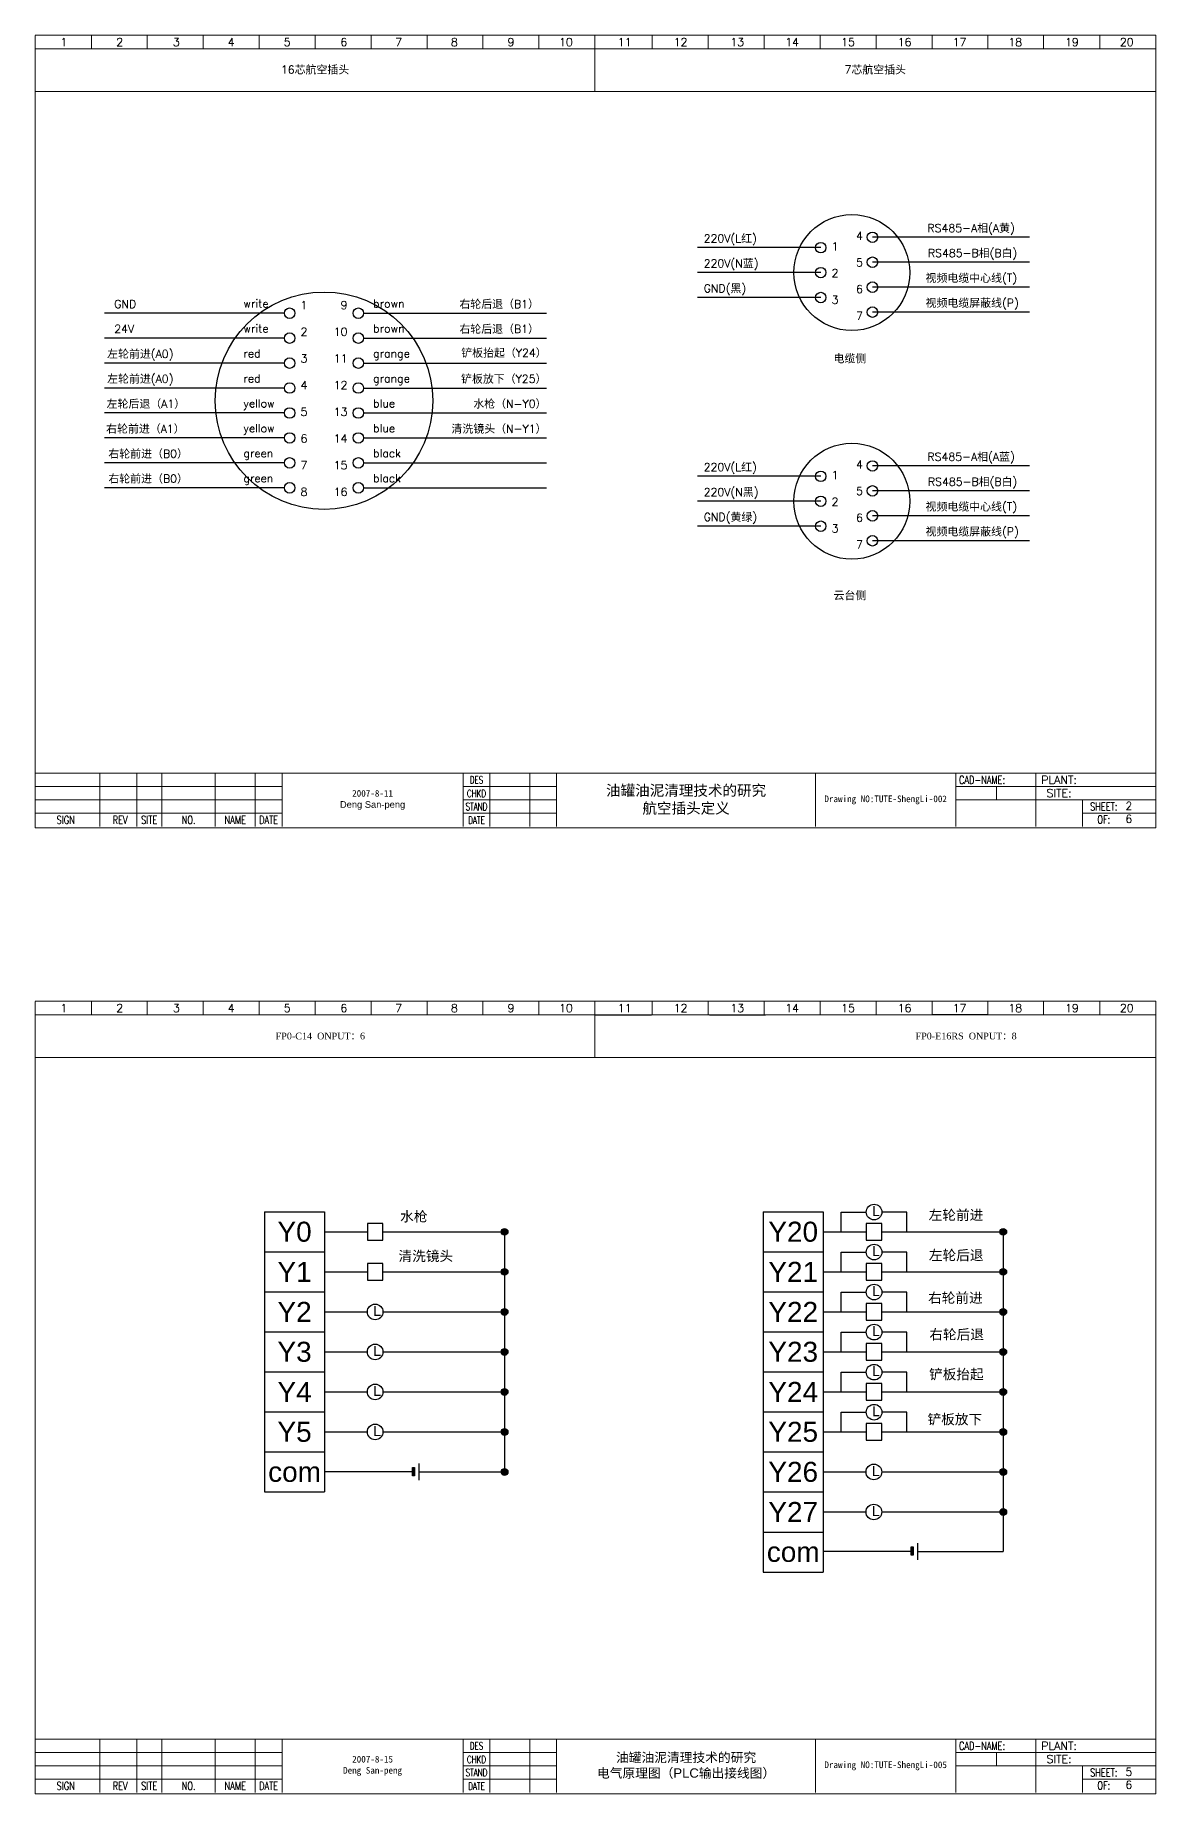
# Model space of a CAD drawing. Header units: millimetres. Extents: x 1552 to 2898, y -96 to 563.
# Drawn here: x 2008 to 2428, y -96 to 563 of the extents above; entities that cross this region are included whole.
import ezdxf
from ezdxf.enums import TextEntityAlignment as Align

# ---------------------------------------------------------------- set-up
doc = ezdxf.new("R2010")
doc.units = ezdxf.units.MM
doc.header["$LTSCALE"] = 5
doc.layers.get('0').update_dxf_attribs({"lineweight": 15})
doc.layers.add('1轮廓实线层', color=7, linetype='Continuous')
doc.layers.add('2', color=4, linetype='Continuous', lineweight=15)
doc.styles.add('HZ0', font='TXT.SHX', dxfattribs={"width": 0.75, "bigfont": 'gbcbig.shx'})
doc.styles.add('ROMANC', font='ROMANC', dxfattribs={"height": 4})
doc.styles.get("Standard").update_dxf_attribs({"font": 'SimSun.ttf', "height": 2.5})
doc.styles.add('W1', font='ROMANC')
doc.styles.add('ZHOU', font='ROMANS.SHX', dxfattribs={"height": 3})

msp = doc.modelspace()

# ---------------------------------------------------------------- hatches: boundary and pattern name
at = {"layer": '1轮廓实线层'}
h = msp.add_hatch(color=256, dxfattribs=at)
h.paths.add_polyline_path([(2184.75, 114.97), (2182.21, 114.97, -1)])
h.paths.add_polyline_path([(2184.75, 114.97, -0.414214), (2183.48, 113.7), (2183.48, 114.97)])
h.paths.add_polyline_path([(2183.48, 113.7, -0.414214), (2182.21, 114.97), (2183.48, 114.97)])
h = msp.add_hatch(color=256, dxfattribs=at)
h.paths.add_polyline_path([(2371.65, 114.97), (2369.1, 114.97, -1)])
h.paths.add_polyline_path([(2371.65, 114.97, -0.414214), (2370.38, 113.7), (2370.38, 114.97)])
h.paths.add_polyline_path([(2370.38, 113.7, -0.414214), (2369.1, 114.97), (2370.38, 114.97)])
h = msp.add_hatch(color=256, dxfattribs=at)
h.paths.add_polyline_path([(2184.75, 99.97), (2182.21, 99.97, -1)])
h.paths.add_polyline_path([(2184.75, 99.97, -0.414214), (2183.48, 98.7), (2183.48, 99.97)])
h.paths.add_polyline_path([(2183.48, 98.7, -0.414214), (2182.21, 99.97), (2183.48, 99.97)])
h = msp.add_hatch(color=256, dxfattribs=at)
h.paths.add_polyline_path([(2371.65, 99.97), (2369.1, 99.97, -1)])
h.paths.add_polyline_path([(2371.65, 99.97, -0.414214), (2370.38, 98.7), (2370.38, 99.97)])
h.paths.add_polyline_path([(2370.38, 98.7, -0.414214), (2369.1, 99.97), (2370.38, 99.97)])
h = msp.add_hatch(color=256, dxfattribs=at)
h.paths.add_polyline_path([(2184.75, 84.97), (2182.21, 84.97, -1)])
h.paths.add_polyline_path([(2184.75, 84.97, -0.414214), (2183.48, 83.7), (2183.48, 84.97)])
h.paths.add_polyline_path([(2183.48, 83.7, -0.414214), (2182.21, 84.97), (2183.48, 84.97)])
h = msp.add_hatch(color=256, dxfattribs=at)
h.paths.add_polyline_path([(2371.65, 84.97), (2369.1, 84.97, -1)])
h.paths.add_polyline_path([(2371.65, 84.97, -0.414214), (2370.38, 83.7), (2370.38, 84.97)])
h.paths.add_polyline_path([(2370.38, 83.7, -0.414214), (2369.1, 84.97), (2370.38, 84.97)])
h = msp.add_hatch(color=256, dxfattribs=at)
h.paths.add_polyline_path([(2184.75, 69.97), (2182.21, 69.97, -1)])
h.paths.add_polyline_path([(2184.75, 69.97, -0.414214), (2183.48, 68.7), (2183.48, 69.97)])
h.paths.add_polyline_path([(2183.48, 68.7, -0.414214), (2182.21, 69.97), (2183.48, 69.97)])
h = msp.add_hatch(color=256, dxfattribs=at)
h.paths.add_polyline_path([(2371.65, 69.97), (2369.1, 69.97, -1)])
h.paths.add_polyline_path([(2371.65, 69.97, -0.414214), (2370.38, 68.7), (2370.38, 69.97)])
h.paths.add_polyline_path([(2370.38, 68.7, -0.414214), (2369.1, 69.97), (2370.38, 69.97)])
h = msp.add_hatch(color=256, dxfattribs=at)
h.paths.add_polyline_path([(2184.75, 54.97), (2182.21, 54.97, -1)])
h.paths.add_polyline_path([(2184.75, 54.97, -0.414214), (2183.48, 53.7), (2183.48, 54.97)])
h.paths.add_polyline_path([(2183.48, 53.7, -0.414214), (2182.21, 54.97), (2183.48, 54.97)])
h = msp.add_hatch(color=256, dxfattribs=at)
h.paths.add_polyline_path([(2371.65, 54.97), (2369.1, 54.97, -1)])
h.paths.add_polyline_path([(2371.65, 54.97, -0.414214), (2370.38, 53.7), (2370.38, 54.97)])
h.paths.add_polyline_path([(2370.38, 53.7, -0.414214), (2369.1, 54.97), (2370.38, 54.97)])
h = msp.add_hatch(color=256, dxfattribs=at)
h.paths.add_polyline_path([(2184.75, 39.97), (2182.21, 39.97, -1)])
h.paths.add_polyline_path([(2184.75, 39.97, -0.414214), (2183.48, 38.7), (2183.48, 39.97)])
h.paths.add_polyline_path([(2183.48, 38.7, -0.414214), (2182.21, 39.97), (2183.48, 39.97)])
h = msp.add_hatch(color=256, dxfattribs=at)
h.paths.add_polyline_path([(2371.65, 39.97), (2369.1, 39.97, -1)])
h.paths.add_polyline_path([(2371.65, 39.97, -0.414214), (2370.38, 38.7), (2370.38, 39.97)])
h.paths.add_polyline_path([(2370.38, 38.7, -0.414214), (2369.1, 39.97), (2370.38, 39.97)])
for points in [[(2149.78, 26.65), (2148.99, 26.65), (2148.99, 23.57), (2149.78, 23.57)], [(2336.67, -3.13), (2335.88, -3.13), (2335.88, -6.22), (2336.67, -6.22)]]:
    msp.add_hatch(color=256, dxfattribs=at).paths.add_polyline_path(points)
h = msp.add_hatch(color=256, dxfattribs=at)
h.paths.add_polyline_path([(2184.75, 24.97), (2182.21, 24.97, -1)])
h.paths.add_polyline_path([(2184.75, 24.97, -0.414214), (2183.48, 23.7), (2183.48, 24.97)])
h.paths.add_polyline_path([(2183.48, 23.7, -0.414214), (2182.21, 24.97), (2183.48, 24.97)])
h = msp.add_hatch(color=256, dxfattribs=at)
h.paths.add_polyline_path([(2371.65, 24.97), (2369.1, 24.97, -1)])
h.paths.add_polyline_path([(2371.65, 24.97, -0.414214), (2370.38, 23.7), (2370.38, 24.97)])
h.paths.add_polyline_path([(2370.38, 23.7, -0.414214), (2369.1, 24.97), (2370.38, 24.97)])
h = msp.add_hatch(color=256, dxfattribs=at)
h.paths.add_polyline_path([(2371.65, 9.97), (2369.1, 9.97, -1)])
h.paths.add_polyline_path([(2371.65, 9.97, -0.414214), (2370.38, 8.7), (2370.38, 9.97)])
h.paths.add_polyline_path([(2370.38, 8.7, -0.414214), (2369.1, 9.97), (2370.38, 9.97)])

# ---------------------------------------------------------------- linework, layer by layer
at = {"color": 0}
for p, q in [((2427.56, 563.48), (2007.56, 563.48)), ((2375.06, 286.85), (2382.56, 286.85)), ((2427.56, 201.44), (2007.56, 201.44)), ((2375.06, -75.18), (2382.56, -75.18))]:
    msp.add_line(p, q, dxfattribs=at)
at = {"linetype": 'Continuous'}
for p, q in [((2028.6, 563.44), (2028.6, 558.38)), ((2049.57, 558.33), (2049.57, 563.44)), ((2070.55, 563.44), (2070.55, 558.38)), ((2091.52, 563.44), (2091.52, 558.33)), ((2112.49, 563.44), (2112.49, 558.33)), ((2133.46, 563.44), (2133.46, 558.38)), ((2154.44, 563.44), (2154.44, 558.38)), ((2175.3, 563.44), (2175.3, 558.33)), ((2196.33, 563.44), (2196.33, 558.33)), ((2217.35, 563.45), (2217.35, 542.38)), ((2238.82, 563.44), (2238.82, 558.38)), ((2259.79, 558.33), (2259.79, 563.44)), ((2280.76, 563.44), (2280.76, 558.38)), ((2301.73, 563.44), (2301.73, 558.33)), ((2322.71, 563.44), (2322.71, 558.38)), ((2343.68, 563.44), (2343.68, 558.38)), ((2364.65, 563.44), (2364.65, 558.38)), ((2385.52, 563.44), (2385.52, 558.38)), ((2406.54, 563.44), (2406.54, 558.38)), ((2028.6, 201.41), (2028.6, 196.34)), ((2049.57, 196.29), (2049.57, 201.41)), ((2070.55, 201.41), (2070.55, 196.34)), ((2091.52, 201.41), (2091.52, 196.34)), ((2112.49, 201.41), (2112.49, 196.34)), ((2133.46, 201.41), (2133.46, 196.34)), ((2154.44, 201.41), (2154.44, 196.34)), ((2175.3, 201.41), (2175.3, 196.29)), ((2196.33, 201.41), (2196.33, 196.34)), ((2217.35, 201.41), (2217.35, 180.34)), ((2238.82, 201.41), (2238.82, 196.34)), ((2259.79, 196.34), (2259.79, 201.41)), ((2280.76, 201.41), (2280.76, 196.34)), ((2301.73, 201.41), (2301.73, 196.34)), ((2322.71, 201.41), (2322.71, 196.34)), ((2343.68, 201.41), (2343.68, 196.34)), ((2364.65, 201.41), (2364.65, 196.34)), ((2385.52, 201.41), (2385.52, 196.29)), ((2406.54, 201.41), (2406.54, 196.34))]:
    msp.add_line(p, q, dxfattribs=at)
at = {"layer": '1轮廓实线层'}
for p, q in [((2301.97, 483.84), (2255.83, 483.84)), ((2380.18, 487.73), (2321.35, 487.73)), ((2380.18, 478.38), (2321.35, 478.38)), ((2301.97, 474.49), (2255.83, 474.49)), ((2380.18, 469.03), (2321.35, 469.03)), ((2301.97, 465.14), (2255.83, 465.14)), ((2100.96, 459.27), (2033.54, 459.27)), ((2130.65, 459.27), (2199.2, 459.27)), ((2380.18, 459.68), (2321.35, 459.68)), ((2100.96, 449.92), (2033.54, 449.92)), ((2130.65, 449.92), (2199.2, 449.92)), ((2100.96, 440.57), (2033.54, 440.57)), ((2092.57, 440.57), (2046.43, 440.57)), ((2130.65, 440.57), (2186.32, 440.57)), ((2140.17, 440.57), (2199.2, 440.57)), ((2100.96, 431.22), (2033.54, 431.22)), ((2130.65, 431.22), (2199.2, 431.22)), ((2100.96, 421.87), (2033.54, 421.87)), ((2092.57, 421.87), (2046.43, 421.87)), ((2130.65, 421.87), (2186.32, 421.87)), ((2140.17, 421.87), (2199.2, 421.87)), ((2100.96, 412.52), (2033.54, 412.52)), ((2130.65, 412.52), (2199.2, 412.52)), ((2100.96, 403.17), (2033.54, 403.17)), ((2092.57, 403.17), (2046.43, 403.17)), ((2130.65, 403.17), (2186.32, 403.17)), ((2140.17, 403.17), (2199.2, 403.17)), ((2301.97, 398.14), (2255.83, 398.14)), ((2380.18, 402.03), (2321.35, 402.03)), ((2100.96, 393.82), (2033.54, 393.82)), ((2130.65, 393.82), (2199.2, 393.82)), ((2380.18, 392.68), (2321.35, 392.68)), ((2301.97, 388.79), (2255.83, 388.79)), ((2380.18, 383.33), (2321.35, 383.33)), ((2301.97, 379.44), (2255.83, 379.44)), ((2380.18, 373.98), (2321.35, 373.98)), ((2217.53, 196.34), (2238.55, 196.34)), ((2217.53, 196.34), (2238.55, 196.34)), ((2260.24, 196.34), (2281.26, 196.34)), ((2343.68, 196.39), (2364.69, 196.39)), ((2093.52, 122.47), (2093.52, 62.47)), ((2093.52, 122.47), (2116.02, 122.47)), ((2116.02, 122.47), (2116.02, 17.47)), ((2280.41, 122.47), (2302.91, 122.47)), ((2280.41, 122.47), (2280.41, 62.47)), ((2302.91, 122.47), (2302.91, -12.53)), ((2309.57, 114.97), (2309.57, 122.38)), ((2309.57, 122.38), (2319.03, 122.38)), ((2334.19, 122.38), (2324.89, 122.38)), ((2334.19, 114.97), (2334.19, 122.38)), ((2116.02, 114.97), (2132.05, 114.97)), ((2137.91, 114.97), (2183.48, 114.97)), ((2183.48, 116.24), (2183.48, 55.19)), ((2302.91, 114.97), (2318.95, 114.97)), ((2324.81, 114.97), (2370.38, 114.97)), ((2370.38, 116.24), (2370.38, 55.19)), ((2093.52, 107.47), (2116.02, 107.47)), ((2280.41, 107.47), (2302.91, 107.47)), ((2309.57, 107.38), (2319.03, 107.38)), ((2309.57, 99.97), (2309.57, 107.38)), ((2334.19, 107.38), (2324.89, 107.38)), ((2334.19, 99.97), (2334.19, 107.38)), ((2116.02, 99.97), (2132.05, 99.97)), ((2137.91, 99.97), (2183.48, 99.97)), ((2302.91, 99.97), (2318.95, 99.97)), ((2324.81, 99.97), (2370.38, 99.97)), ((2093.52, 92.47), (2116.02, 92.47)), ((2280.41, 92.47), (2302.91, 92.47)), ((2309.57, 84.97), (2309.57, 92.38)), ((2309.57, 92.38), (2319.03, 92.38)), ((2334.19, 92.38), (2324.89, 92.38)), ((2334.19, 84.97), (2334.19, 92.38)), ((2116.02, 84.97), (2132.05, 84.97)), ((2137.91, 84.97), (2183.48, 84.97)), ((2302.91, 84.97), (2318.95, 84.97)), ((2324.81, 84.97), (2370.38, 84.97)), ((2093.52, 77.47), (2116.02, 77.47)), ((2280.41, 77.47), (2302.91, 77.47)), ((2309.57, 77.38), (2319.03, 77.38)), ((2309.57, 69.97), (2309.57, 77.38)), ((2334.19, 77.38), (2324.89, 77.38)), ((2334.19, 69.97), (2334.19, 77.38)), ((2116.02, 69.97), (2132.05, 69.97)), ((2137.91, 69.97), (2183.48, 69.97)), ((2302.91, 69.97), (2318.95, 69.97)), ((2324.81, 69.97), (2370.38, 69.97)), ((2093.52, 62.47), (2116.02, 62.47)), ((2093.52, 62.47), (2093.52, 17.47)), ((2093.52, 62.47), (2116.02, 62.47)), ((2093.52, 62.47), (2116.02, 62.47)), ((2116.02, 62.47), (2116.02, 54.97)), ((2280.41, 62.47), (2302.91, 62.47)), ((2280.41, 62.47), (2302.91, 62.47)), ((2280.41, 62.47), (2280.41, -12.53)), ((2280.41, 62.47), (2302.91, 62.47)), ((2302.91, 62.47), (2302.91, 54.97)), ((2309.57, 54.97), (2309.57, 62.38)), ((2309.57, 62.38), (2319.03, 62.38)), ((2334.19, 62.38), (2324.89, 62.38)), ((2334.19, 54.97), (2334.19, 62.38)), ((2116.02, 54.97), (2132.05, 54.97)), ((2137.91, 54.97), (2183.48, 54.97)), ((2183.48, 56.24), (2183.48, 25.72)), ((2302.91, 54.97), (2318.95, 54.97)), ((2324.81, 54.97), (2370.38, 54.97)), ((2370.38, 56.24), (2370.38, -4.81)), ((2093.52, 47.47), (2116.02, 47.47)), ((2280.41, 47.47), (2302.91, 47.47)), ((2309.57, 47.38), (2319.03, 47.38)), ((2309.57, 39.97), (2309.57, 47.38)), ((2334.19, 47.38), (2324.89, 47.38)), ((2334.19, 39.97), (2334.19, 47.38)), ((2116.02, 39.97), (2132.05, 39.97)), ((2137.91, 39.97), (2183.48, 39.97)), ((2302.91, 39.97), (2318.95, 39.97)), ((2324.81, 39.97), (2370.38, 39.97)), ((2093.52, 32.47), (2116.02, 32.47)), ((2151.37, 28.11), (2151.37, 21.84)), ((2280.41, 32.47), (2302.91, 32.47)), ((2116.02, 25.11), (2148.99, 25.11)), ((2151.37, 24.97), (2183.48, 24.97)), ((2302.91, 24.97), (2318.95, 24.97)), ((2324.81, 24.97), (2370.38, 24.97)), ((2093.52, 17.47), (2116.02, 17.47)), ((2280.41, 17.47), (2302.91, 17.47)), ((2302.91, 9.97), (2318.95, 9.97)), ((2324.81, 9.97), (2370.38, 9.97)), ((2280.41, 2.47), (2302.91, 2.47)), ((2302.91, -4.67), (2335.88, -4.67)), ((2338.27, -1.68), (2338.27, -7.94)), ((2338.27, -4.81), (2370.38, -4.81)), ((2280.41, -12.53), (2302.91, -12.53))]:
    msp.add_line(p, q, dxfattribs=at)
for points in [[(2132.05, 111.85), (2137.91, 111.85), (2137.91, 118.1), (2132.05, 118.1)], [(2318.95, 111.85), (2324.81, 111.85), (2324.81, 118.1), (2318.95, 118.1)], [(2132.05, 96.85), (2137.91, 96.85), (2137.91, 103.1), (2132.05, 103.1)], [(2318.95, 96.85), (2324.81, 96.85), (2324.81, 103.1), (2318.95, 103.1)], [(2318.95, 81.85), (2324.81, 81.85), (2324.81, 88.1), (2318.95, 88.1)], [(2318.95, 66.85), (2324.81, 66.85), (2324.81, 73.1), (2318.95, 73.1)], [(2318.95, 51.85), (2324.81, 51.85), (2324.81, 58.1), (2318.95, 58.1)], [(2318.95, 51.85), (2324.81, 51.85), (2324.81, 58.1), (2318.95, 58.1)], [(2318.95, 36.85), (2324.81, 36.85), (2324.81, 43.1), (2318.95, 43.1)], [(2318.95, 36.85), (2324.81, 36.85), (2324.81, 43.1), (2318.95, 43.1)], [(2318.95, 36.85), (2324.81, 36.85), (2324.81, 43.1), (2318.95, 43.1)], [(2148.99, 26.65), (2149.78, 26.65), (2149.78, 23.57), (2148.99, 23.57)], [(2335.88, -3.13), (2336.67, -3.13), (2336.67, -6.22), (2335.88, -6.22)]]:
    msp.add_lwpolyline(points, close=True, dxfattribs=at)
for centre, radius in [((2313.62, 474.49), 21.72), ((2321.35, 487.73), 1.97), ((2301.97, 483.84), 1.97), ((2301.97, 474.49), 1.97), ((2321.35, 478.38), 1.97), ((2321.35, 469.03), 1.97), ((2115.81, 426.47), 40.74), ((2301.97, 465.14), 1.97), ((2321.35, 459.68), 1.97), ((2102.93, 459.27), 1.97), ((2128.68, 459.27), 1.97), ((2102.93, 449.92), 1.97), ((2128.68, 449.92), 1.97), ((2102.93, 440.57), 1.97), ((2102.93, 440.57), 1.97), ((2128.68, 440.57), 1.97), ((2128.68, 440.57), 1.97), ((2102.93, 431.22), 1.97), ((2128.68, 431.22), 1.97), ((2102.93, 421.87), 1.97), ((2102.93, 421.87), 1.97), ((2128.68, 421.87), 1.97), ((2128.68, 421.87), 1.97), ((2102.93, 412.52), 1.97), ((2128.68, 412.52), 1.97), ((2313.62, 388.79), 21.72), ((2102.93, 403.17), 1.97), ((2102.93, 403.17), 1.97), ((2128.68, 403.17), 1.97), ((2128.68, 403.17), 1.97), ((2321.35, 402.03), 1.97), ((2102.93, 393.82), 1.97), ((2128.68, 393.82), 1.97), ((2301.97, 398.14), 1.97), ((2301.97, 388.79), 1.97), ((2321.35, 392.68), 1.97), ((2321.35, 383.33), 1.97), ((2301.97, 379.44), 1.97), ((2321.35, 373.98), 1.97), ((2321.96, 122.38), 2.93), ((2183.48, 114.97), 1.27), ((2370.38, 114.97), 1.27), ((2321.96, 107.38), 2.93), ((2183.48, 99.97), 1.27), ((2370.38, 99.97), 1.27), ((2321.96, 92.38), 2.93), ((2134.98, 84.97), 2.93), ((2183.48, 84.97), 1.27), ((2370.38, 84.97), 1.27), ((2321.96, 77.38), 2.93), ((2134.98, 69.97), 2.93), ((2183.48, 69.97), 1.27), ((2370.38, 69.97), 1.27), ((2321.96, 62.38), 2.93), ((2134.98, 54.97), 2.93), ((2183.48, 54.97), 1.27), ((2370.38, 54.97), 1.27), ((2321.96, 47.38), 2.93), ((2134.98, 39.97), 2.93), ((2183.48, 39.97), 1.27), ((2370.38, 39.97), 1.27), ((2321.88, 24.97), 2.93), ((2183.48, 24.97), 1.27), ((2370.38, 24.97), 1.27), ((2321.88, 9.97), 2.93), ((2370.38, 9.97), 1.27)]:
    msp.add_circle(centre, radius, dxfattribs=at)
at = {"layer": '2', "color": 0}
for p, q in [((2007.56, 563.38), (2007.56, 266.38)), ((2427.56, 266.38), (2427.56, 563.48)), ((2427.5, 558.38), (2007.56, 558.38)), ((2427.5, 542.38), (2007.56, 542.38)), ((2007.55, 286.85), (2427.47, 286.85)), ((2031.75, 286.85), (2031.75, 266.85)), ((2045.7, 286.85), (2045.7, 266.85)), ((2055.06, 286.85), (2055.06, 266.85)), ((2075.06, 286.85), (2075.06, 266.85)), ((2090.06, 286.85), (2090.06, 266.85)), ((2100.06, 286.85), (2100.06, 266.85)), ((2167.96, 286.85), (2167.96, 266.85)), ((2177.96, 286.85), (2177.96, 266.85)), ((2192.96, 286.85), (2192.96, 266.85)), ((2202.96, 286.85), (2202.96, 266.85)), ((2300.06, 286.85), (2300.06, 266.85)), ((2352.56, 286.85), (2352.56, 266.85)), ((2382.53, 286.9), (2382.53, 266.85)), ((2007.55, 281.85), (2100.06, 281.85)), ((2007.55, 276.85), (2100.06, 276.85)), ((2167.96, 281.85), (2202.96, 281.85)), ((2202.96, 276.85), (2167.96, 276.85)), ((2427.47, 281.85), (2352.56, 281.85)), ((2427.47, 276.85), (2352.56, 276.85)), ((2367.82, 281.85), (2367.82, 276.85)), ((2400.05, 276.85), (2400.05, 266.85)), ((2007.55, 271.85), (2100.06, 271.85)), ((2167.96, 271.85), (2202.96, 271.85)), ((2400.01, 271.85), (2427.47, 271.85)), ((2007.56, 266.38), (2427.56, 266.38)), ((2007.56, 201.34), (2007.56, -95.66)), ((2427.56, -95.66), (2427.56, 201.44)), ((2427.5, 196.34), (2007.56, 196.34)), ((2427.5, 180.34), (2007.56, 180.34)), ((2007.55, -75.18), (2427.47, -75.18)), ((2031.75, -75.18), (2031.75, -95.18)), ((2045.7, -75.18), (2045.7, -95.18)), ((2055.06, -75.18), (2055.06, -95.18)), ((2075.06, -75.18), (2075.06, -95.18)), ((2090.06, -75.18), (2090.06, -95.18)), ((2100.06, -75.18), (2100.06, -95.18)), ((2167.96, -75.18), (2167.96, -95.18)), ((2177.96, -75.18), (2177.96, -95.18)), ((2192.96, -75.18), (2192.96, -95.18)), ((2202.96, -75.18), (2202.96, -95.18)), ((2300.06, -75.18), (2300.06, -95.18)), ((2352.56, -75.18), (2352.56, -95.18)), ((2382.53, -75.14), (2382.53, -95.18)), ((2007.55, -80.18), (2100.06, -80.18)), ((2007.55, -85.18), (2100.06, -85.18)), ((2167.96, -80.18), (2202.96, -80.18)), ((2202.96, -85.18), (2167.96, -85.18)), ((2427.47, -80.18), (2352.56, -80.18)), ((2427.47, -85.18), (2352.56, -85.18)), ((2367.82, -80.18), (2367.82, -85.18)), ((2400.05, -85.18), (2400.05, -95.18)), ((2007.55, -90.18), (2100.06, -90.18)), ((2167.96, -90.18), (2202.96, -90.18)), ((2400.01, -90.18), (2427.47, -90.18)), ((2007.56, -95.66), (2427.56, -95.66))]:
    msp.add_line(p, q, dxfattribs=at)

# ---------------------------------------------------------------- texts
at = {"color": 0, "style": 'ROMANC'}
for s, p in [('2', (2416.15, 273.1)), ('6', (2416.15, 268.27)), ('5', (2416.15, -88.93)), ('6', (2416.15, -93.77))]:
    msp.add_text(s, height=3, dxfattribs=at).set_placement(p)
at = {"attachment_point": 5}
for s, insert, char_height, width in [('{\\H1.333x;油罐油泥清理技术的研究\\fSimSun|b0|i0|c134|p54;\\P航空插头定义}', (2251.51, 276.85), 3, 97.1017), ('Drawing NO:TUTE-ShengLi-002', (2326.31, 276.85), 2.5, 52.5), ('油罐油泥清理技术的研究{\\fSimSun|b0|i0|c134|p54;\\P}电气原理图（{\\fArial|b0|i0|c0|p32;PLC}输出接线图）', (2251.51, -85.18), 3.5, 97.1017), ('Drawing NO:TUTE-ShengLi-005', (2326.31, -85.18), 2.5, 52.5)]:
    msp.add_mtext(s, dxfattribs=dict(at, insert=insert, char_height=char_height, width=width))
at = {"layer": '1轮廓实线层', "char_height": 3, "style": 'ZHOU'}
for s, insert, width, attachment_point in [('{\\Fromans.shx|c1;16\\fSimSun|b0|i0|c134|p6;芯航空插头}', (2112.45, 550.38), 209.7834, 5), ('7{\\fSimSun|b0|i0|c134|p6;芯航空插头}', (2322.42, 550.38), 209.7834, 5), ('220V(L{\\fSimSun|b0|i0|c134|p54;红})', (2258.11, 488.79), 28.387, 1), ('4\\P\\P5\\P\\P6\\P\\P7', (2315.19, 489.82), 4.3819, 1), ('RS485-A{\\fSimSun|b0|i0|c134|p54;相}(A{\\fSimSun|b0|i0|c134|p54;黄})', (2341.96, 492.68), 44.5865, 1), ('1\\P\\P2\\P\\P3', (2306.04, 485.82), 1.7147, 1), ('RS485-B{\\fSimSun|b0|i0|c134|p54;相}(B{\\fSimSun|b0|i0|c134|p54;白})', (2342.15, 483.33), 38.2048, 1), ('220V(N{\\fSimSun|b0|i0|c134|p54;蓝})', (2258.11, 479.44), 28.387, 1), ('GND({\\fSimSun|b0|i0|c134|p54;黑})', (2258.11, 470.09), 28.387, 1), ('{\\fSimSun|b0|i0|c134|p54;视频电缆中心线}(T)', (2341.26, 473.98), 38.5587, 1), ('GND', (2037.19, 464.22), 28.387, 1), ('write', (2085.62, 464.38), 12.1446, 1), ('1\\P\\P2\\P\\P3\\P\\P4\\P\\P5\\P\\P6\\P\\P7\\P\\P8', (2107.01, 463.82), 1.7147, 1), ('9\\P\\P10\\P\\P11\\P\\P12\\P\\P13\\P\\P14\\P\\P15\\P\\P16', (2124.6, 463.82), 1.7147, 3), ('brown', (2134.21, 464.38), 12.1446, 1), ('{\\fSimSun|b0|i0|c134|p54;右轮后退\\fSimSun|b0|i0|c134|p6;（}B1{\\fSimSun|b0|i0|c134|p6;）}', (2196.37, 464.22), 31.9593, 3), ('{\\fSimSun|b0|i0|c134|p6;视频电缆屏蔽线}(P)', (2341.26, 464.63), 35.7269, 1), ('24V', (2037.19, 454.87), 28.387, 1), ('write', (2085.62, 455.03), 12.1446, 1), ('brown', (2134.21, 455.03), 12.1446, 1), ('{\\fSimSun|b0|i0|c134|p54;右轮后退\\fSimSun|b0|i0|c134|p6;（}B1{\\fSimSun|b0|i0|c134|p6;）}', (2196.37, 454.87), 31.9593, 3), ('{\\fSimSun|b0|i0|c134|p54;左轮前进}(A0)', (2034.52, 445.52), 65.3529, 1), ('red', (2085.62, 445.68), 12.1446, 1), ('grange', (2134.21, 445.68), 12.1446, 1), ('{\\fSimSun|b0|i0|c134|p54;铲板抬起\\fSimSun|b0|i0|c134|p6;（}Y24{\\fSimSun|b0|i0|c134|p6;）}', (2199.25, 445.93), 31.7974, 3), ('{\\fSimSun|b0|i0|c134|p54;电缆侧}', (2306.77, 443.8), 68.1602, 1), ('{\\fSimSun|b0|i0|c134|p54;左轮前进}(A0)', (2034.52, 436.17), 65.3529, 1), ('red', (2085.62, 436.33), 12.1446, 1), ('grange', (2134.21, 436.33), 12.1446, 1), ('{\\fSimSun|b0|i0|c134|p54;铲板放下\\fSimSun|b0|i0|c134|p6;（}Y25{\\fSimSun|b0|i0|c134|p6;）}', (2199.18, 436.17), 38.2639, 3), ('{\\fSimSun|b0|i0|c134|p54;左轮后退（}A1{\\fSimSun|b0|i0|c134|p54;）}', (2034.33, 426.82), 45.1407, 1), ('{\\Fromans.shx|c1;yellow}', (2085.62, 426.98), 12.1446, 1), ('blue', (2134.21, 426.98), 12.1446, 1), ('{\\fSimSun|b0|i0|c134|p54;水枪（}N-Y0{\\fSimSun|b0|i0|c134|p54;）}', (2199.18, 426.82), 35.997, 3), ('{\\fSimSun|b0|i0|c134|p54;右轮前进\\fSimSun|b0|i0|c134|p6;（}A1{\\fSimSun|b0|i0|c134|p6;）}', (2034.14, 417.47), 48.8939, 1), ('{\\Fromans.shx|c1;yellow}', (2085.62, 417.63), 12.1446, 1), ('blue', (2134.21, 417.63), 12.1446, 1), ('{\\fSimSun|b0|i0|c134|p54;清洗镜头\\fSimSun|b0|i0|c134|p6;（}N-Y1{\\fSimSun|b0|i0|c134|p6;）}', (2199.18, 417.47), 34.9452, 3), ('{\\fSimSun|b0|i0|c134|p54;右轮前进\\fSimSun|b0|i0|c134|p6;（}B0{\\fSimSun|b0|i0|c134|p6;）}', (2064.81, 408.12), 31.9593, 3), ('green', (2085.62, 408.28), 12.1446, 1), ('black', (2134.21, 408.28), 12.1446, 1), ('220V(L{\\fSimSun|b0|i0|c134|p54;红})', (2258.11, 403.09), 28.387, 1), ('4\\P\\P5\\P\\P6\\P\\P7', (2315.19, 404.12), 4.3819, 1), ('RS485-A{\\fSimSun|b0|i0|c134|p54;相}(A{\\fSimSun|b0|i0|c134|p54;蓝})', (2341.96, 406.98), 44.5865, 1), ('{\\fSimSun|b0|i0|c134|p54;右轮前进\\fSimSun|b0|i0|c134|p6;（}B0{\\fSimSun|b0|i0|c134|p6;）}', (2064.81, 398.77), 31.9593, 3), ('green', (2085.62, 398.93), 12.1446, 1), ('black', (2134.21, 398.93), 12.1446, 1), ('1\\P\\P2\\P\\P3', (2306.04, 400.12), 1.7147, 1), ('RS485-B{\\fSimSun|b0|i0|c134|p54;相}(B{\\fSimSun|b0|i0|c134|p54;白})', (2342.15, 397.63), 38.2048, 1), ('220V(N{\\fSimSun|b0|i0|c134|p54;黑})', (2258.11, 393.74), 28.387, 1), ('GND({\\fSimSun|b0|i0|c134|p54;黄绿})', (2258.11, 384.39), 28.387, 1), ('{\\fSimSun|b0|i0|c134|p54;视频电缆中心线}(T)', (2341.26, 388.28), 38.5587, 1), ('{\\fSimSun|b0|i0|c134|p6;视频电缆屏蔽线}(P)', (2341.26, 378.93), 35.7269, 1), ('{\\fSimSun|b0|i0|c134|p54;云台侧}', (2306.77, 355.03), 68.1602, 1)]:
    msp.add_mtext(s, dxfattribs=dict(at, insert=insert, width=width, attachment_point=attachment_point))
at = {"layer": '1轮廓实线层'}
for s, insert, char_height, width, attachment_point in [('2007-8-11\\P{\\fArial|b0|i0|c0|p32;Deng San-peng}', (2134.01, 276.85), 2.5, 67.8983, 5), ('{\\fTimes New Roman|b0|i0|c0|p18;FP0-C14  ONPUT}：{\\fTimes New Roman|b0|i0|c0|p18;6}', (2114.43, 188.34), 2.5, 146.8743, 5), ('{\\fTimes New Roman|b0|i0|c0|p18;FP0-E16RS  ONPUT}：{\\fTimes New Roman|b0|i0|c0|p18;8}', (2356.46, 188.34), 2.5, 126.3242, 5), ('{\\fArial|b0|i0|c0|p32;Y0}', (2104.77, 114.97), 7.5, 22.5, 5), ('\\pt11.25;水枪', (2144.34, 122.62), 3.75, 39.9987, 1), ('{\\fArial|b0|i0|c0|p32;Y20}', (2291.66, 114.97), 7.5, 22.5, 5), ('{\\fArial|b0|i0|c0|p32;L}', (2321.22, 124.63), 3.75, 3.755, 1), ('左轮前进', (2342.43, 123.16), 3.75, 27.2353, 1), ('清洗镜头', (2143.73, 107.79), 3.75, 27.2353, 1), ('{\\fArial|b0|i0|c0|p32;L}', (2321.22, 109.63), 3.75, 3.755, 1), ('左轮后退', (2342.51, 108.11), 3.75, 27.2353, 1), ('{\\fArial|b0|i0|c0|p32;Y1}', (2104.77, 99.97), 7.5, 22.5, 5), ('{\\fArial|b0|i0|c0|p32;Y21}', (2291.66, 99.97), 7.5, 22.5, 5), ('{\\fArial|b0|i0|c0|p32;L}', (2321.22, 94.63), 3.75, 3.755, 1), ('右轮前进', (2342.21, 92.12), 3.75, 27.2353, 1), ('{\\fArial|b0|i0|c0|p32;Y2}', (2104.77, 84.97), 7.5, 22.5, 5), ('{\\fArial|b0|i0|c0|p32;L}', (2134.25, 87.22), 3.75, 3.755, 1), ('{\\fArial|b0|i0|c0|p32;Y22}', (2291.66, 84.97), 7.5, 22.5, 5), ('{\\fArial|b0|i0|c0|p32;L}', (2321.22, 79.63), 3.75, 3.755, 1), ('{\\fArial|b0|i0|c0|p32;Y3}', (2104.77, 69.97), 7.5, 22.5, 5), ('{\\fArial|b0|i0|c0|p32;Y23}', (2291.66, 69.97), 7.5, 22.5, 5), ('右轮后退', (2342.67, 78.4), 3.75, 27.2353, 1), ('{\\fArial|b0|i0|c0|p32;L}', (2134.25, 72.22), 3.75, 3.755, 1), ('{\\fArial|b0|i0|c0|p32;L}', (2321.22, 64.63), 3.75, 3.755, 1), ('铲板抬起', (2342.58, 63.47), 3.75, 27.2353, 1), ('{\\fArial|b0|i0|c0|p32;Y4}', (2104.77, 54.97), 7.5, 22.5, 5), ('{\\fArial|b0|i0|c0|p32;L}', (2134.25, 57.22), 3.75, 3.755, 1), ('{\\fArial|b0|i0|c0|p32;Y24}', (2291.66, 54.97), 7.5, 22.5, 5), ('{\\fArial|b0|i0|c0|p32;L}', (2321.22, 49.63), 3.75, 3.755, 1), ('铲板放下', (2342.01, 46.59), 3.75, 27.2353, 1), ('{\\fArial|b0|i0|c0|p32;Y5}', (2104.77, 39.97), 7.5, 22.5, 5), ('{\\fArial|b0|i0|c0|p32;L}', (2134.25, 42.22), 3.75, 3.755, 1), ('{\\fArial|b0|i0|c0|p32;Y25}', (2291.66, 39.97), 7.5, 22.5, 5), ('{\\fArial|b0|i0|c0|p32;com}', (2104.77, 24.97), 7.5, 22.5, 5), ('{\\fArial|b0|i0|c0|p32;Y26}', (2291.66, 24.97), 7.5, 22.5, 5), ('{\\fArial|b0|i0|c0|p32;L}', (2321.14, 27.22), 3.75, 3.755, 1), ('{\\fArial|b0|i0|c0|p32;Y27}', (2291.66, 9.97), 7.5, 22.5, 5), ('{\\fArial|b0|i0|c0|p32;L}', (2321.14, 12.22), 3.75, 3.755, 1), ('{\\fArial|b0|i0|c0|p32;com}', (2291.66, -5.03), 7.5, 22.5, 5), ('2007-8-15\\PDeng San-peng', (2134.01, -85.18), 2.5, 67.8983, 5)]:
    msp.add_mtext(s, dxfattribs=dict(at, insert=insert, char_height=char_height, width=width, attachment_point=attachment_point))
at = {"layer": '2', "color": 0, "style": 'W1'}
for s, p in [('1', (2018.29, 560.88)), ('2', (2039.23, 560.88)), ('3', (2060.45, 560.88)), ('4', (2081.03, 560.88)), ('5', (2101.98, 560.88)), ('6', (2123.2, 560.88)), ('7', (2143.78, 560.88)), ('8', (2164.66, 560.88)), ('9', (2185.87, 560.88)), ('10', (2206.45, 560.88)), ('11', (2228.5, 560.88)), ('12', (2249.44, 560.88)), ('13', (2270.66, 560.88)), ('14', (2291.24, 560.88)), ('15', (2312.2, 560.88)), ('16', (2333.41, 560.88)), ('17', (2353.99, 560.88)), ('18', (2374.87, 560.88)), ('19', (2396.09, 560.88)), ('20', (2416.67, 560.88)), ('PLANT:', (2391.29, 284.35)), ('SITE:', (2391.29, 279.42)), ('1', (2018.29, 198.84)), ('2', (2039.23, 198.84)), ('3', (2060.45, 198.84)), ('4', (2081.03, 198.84)), ('5', (2101.98, 198.84)), ('6', (2123.2, 198.84)), ('7', (2143.78, 198.84)), ('8', (2164.66, 198.84)), ('9', (2185.87, 198.84)), ('10', (2206.45, 198.84)), ('11', (2228.5, 198.84)), ('12', (2249.44, 198.84)), ('13', (2270.66, 198.84)), ('14', (2291.24, 198.84)), ('15', (2312.2, 198.84)), ('16', (2333.41, 198.84)), ('17', (2353.99, 198.84)), ('18', (2374.87, 198.84)), ('19', (2396.09, 198.84)), ('20', (2416.67, 198.84)), ('PLANT:', (2391.29, -77.68)), ('SITE:', (2391.29, -82.61))]:
    msp.add_text(s, height=3, dxfattribs=at).set_placement(p, align=Align.MIDDLE)
at = {"layer": '2', "color": 0, "style": 'HZ0'}
for s, height, width, p in [('DES', 2.8, 0.7, (2172.96, 284.35)), ('CAD-NAME:', 3, 0.75, (2362.42, 284.35)), ('CHKD', 2.8, 0.7, (2172.96, 279.27)), ('SIGN', 3, 0.75, (2019, 269.35)), ('REV', 3, 0.75, (2039.4, 269.35)), ('SITE', 3, 0.75, (2050.29, 269.35)), ('NO.', 3, 0.75, (2065.06, 269.35)), ('NAME', 3, 0.75, (2082.56, 269.35)), ('DATE', 3, 0.75, (2095.06, 269.35)), ('STAND', 2.8, 0.7, (2172.96, 274.35)), ('DATE', 2.8, 0.7, (2172.96, 269.27)), ('SHEET:', 3, 0.75, (2408.05, 274.35)), ('OF:', 3, 0.75, (2408.05, 269.52)), ('DES', 2.8, 0.7, (2172.96, -77.68)), ('CAD-NAME:', 3, 0.75, (2362.42, -77.68)), ('CHKD', 2.8, 0.7, (2172.96, -82.77)), ('SIGN', 3, 0.75, (2019, -92.68)), ('REV', 3, 0.75, (2039.4, -92.68)), ('SITE', 3, 0.75, (2050.29, -92.68)), ('NO.', 3, 0.75, (2065.06, -92.68)), ('NAME', 3, 0.75, (2082.56, -92.68)), ('DATE', 3, 0.75, (2095.06, -92.68)), ('STAND', 2.8, 0.7, (2172.96, -87.68)), ('DATE', 2.8, 0.7, (2172.96, -92.77)), ('SHEET:', 3, 0.75, (2408.05, -87.68)), ('OF:', 3, 0.75, (2408.05, -92.52))]:
    msp.add_text(s, height=height, dxfattribs=dict(at, width=width)).set_placement(p, align=Align.MIDDLE)

doc.saveas('drawing.dxf')
